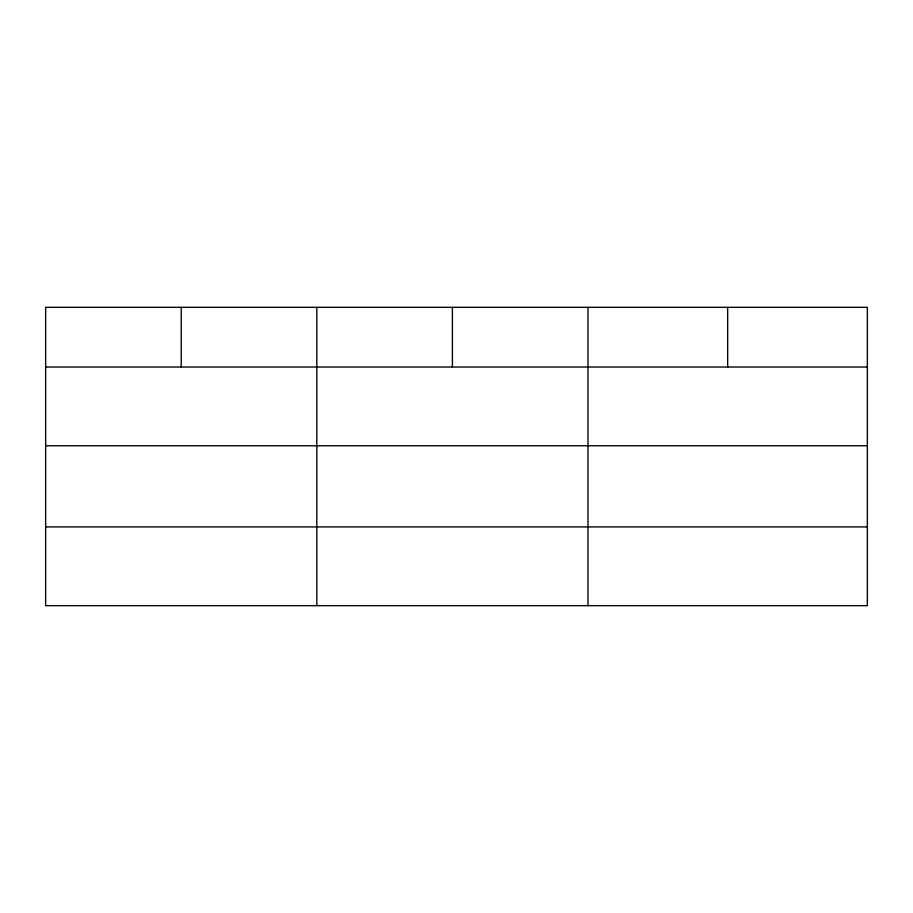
<?xml version="1.0" encoding="UTF-8"?>
<svg xmlns="http://www.w3.org/2000/svg" width="913" height="913" viewBox="0 0 913 913"><rect width="100%" height="100%" fill="white"/><g stroke="black" fill="none" stroke-linecap="round" stroke-linejoin="round"><path stroke-width="1.37" d="M867.35 445.772L867.35 307.339L45.65 307.339L45.65 605.661L867.35 605.661L867.35 445.772L45.65 445.772M45.65 367.026L867.35 367.026M45.65 526.915L867.35 526.915M727.661 307.339L727.661 367.026M587.972 307.339L587.972 605.661M452.392 307.339L452.392 367.026M316.811 307.339L316.811 605.661M181.231 307.339L181.231 367.026"/></g></svg>
